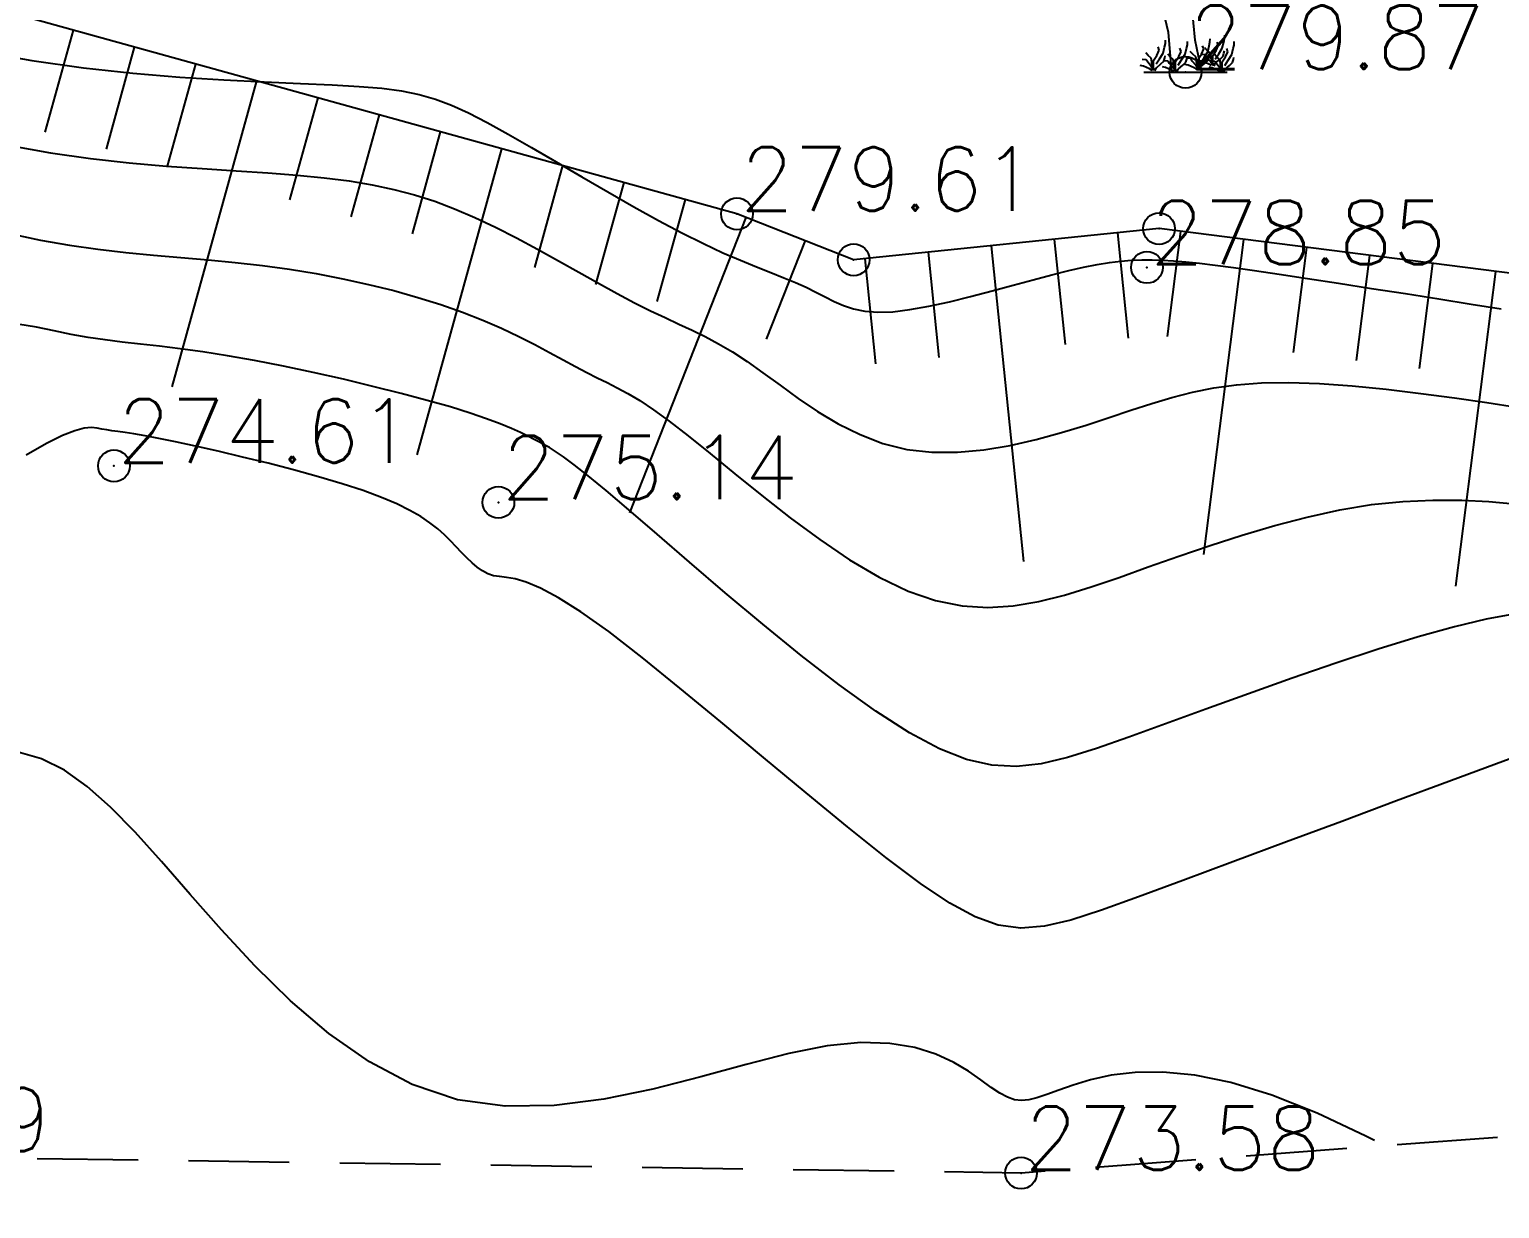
# Model space of a CAD drawing. Header units: millimetres. Extents: x 524954 to 526204, y 9523489 to 9524010.
# Drawn here: x 525149.48 to 525172.63, y 9523723.92 to 9523742.49 of the extents above; entities that cross this region are included whole.
import ezdxf

# ---------------------------------------------------------------- set-up
doc = ezdxf.new("R2010")
doc.units = ezdxf.units.MM
doc.header["$PDMODE"] = 32
doc.header["$PDSIZE"] = 0.5
doc.linetypes.add('ACAD_ISO12W100', pattern=[21, 12, -3, 0, -3, 0, -3])
doc.linetypes.add('CACHE2', pattern=[4.7625, 3.175, -1.5875])
for name, color, linetype in [('Arbre', 34, 'ACAD_ISO12W100'), ('Borde_Piste', 7, 'CACHE2'), ('CN_01_00', 3, 'Continuous'), ('CN_02_00', 4, 'Continuous'), ('CN_05_00', 6, 'Continuous'), ('Haut_Talus', 30, 'Continuous'), ('Talus', 2, 'Continuous'), ('TopoAlt', 3, 'Continuous'), ('TOPOJIS', 7, 'Continuous')]:
    doc.layers.add(name, color=color, linetype=linetype)
doc.styles.add('Simplex 1.0', font='Simplex.shx', dxfattribs={"width": 0.99, "height": 1})

# ---------------------------------------------------------------- blocks, each defined once
blk = doc.blocks.new('TCPOINT M')
at = {"color": 0}
blk.add_point((0, 0), dxfattribs=at)
at = {"layer": 'TopoAlt', "style": 'Simplex 1.0', "width": 0.99}
blk.add_attdef('ALT', (0.15, 0.15), '', height=1, dxfattribs=at)
blk = doc.blocks.new('v088')
at = {"linetype": 'Continuous'}
for p, q in [((-0.268, 0.628), (-0.412, 1.235)), ((0.151, 0.506), (0.102, 1.053)), ((-0.213, 0), (-0.268, 0.628)), ((0.256, 0), (0.151, 0.506)), ((-0.654, 0), (0.654, 0))]:
    blk.add_line(p, q, dxfattribs=at)
at = {"color": 3, "linetype": 'Continuous'}
for p, q in [((-0.317, 0.454), (-0.315, 0.507)), ((0.029, 0.435), (0.031, 0.488)), ((0.373, 0.416), (0.385, 0.474)), ((0.385, 0.474), (0.387, 0.526)), ((0.517, 0.426), (0.5, 0.476)), ((0.579, 0.38), (0.603, 0.474)), ((0.603, 0.474), (0.615, 0.531)), ((0.615, 0.531), (0.618, 0.584)), ((0.765, 0.43), (0.767, 0.483)), ((-0.587, 0.264), (-0.627, 0.308)), ((-0.541, 0.224), (-0.587, 0.264)), ((-0.502, 0.188), (-0.452, 0.267)), ((-0.452, 0.267), (-0.416, 0.349)), ((-0.416, 0.349), (-0.433, 0.399)), ((-0.409, 0.214), (-0.353, 0.303)), ((-0.353, 0.303), (-0.329, 0.397)), ((-0.329, 0.397), (-0.317, 0.454)), ((-0.327, 0.226), (-0.32, 0.26)), ((-0.24, 0.245), (-0.281, 0.288)), ((-0.195, 0.204), (-0.24, 0.245)), ((-0.156, 0.168), (-0.106, 0.248)), ((-0.106, 0.248), (-0.07, 0.329)), ((-0.07, 0.329), (-0.087, 0.38)), ((-0.063, 0.195), (-0.007, 0.284)), ((-0.007, 0.284), (0.017, 0.377)), ((0.017, 0.377), (0.029, 0.435)), ((0.019, 0.207), (0.026, 0.24)), ((0.115, 0.284), (0.075, 0.327)), ((0.161, 0.243), (0.115, 0.284)), ((0.173, 0.185), (0.161, 0.243)), ((0.2, 0.207), (0.25, 0.286)), ((0.238, 0.151), (0.293, 0.233)), ((0.25, 0.286), (0.286, 0.368)), ((0.315, 0.274), (0.25, 0.279)), ((0.286, 0.368), (0.269, 0.418)), ((0.293, 0.233), (0.349, 0.322)), ((0.346, 0.341), (0.305, 0.385)), ((0.337, 0.236), (0.315, 0.274)), ((0.397, 0.163), (0.337, 0.236)), ((0.392, 0.301), (0.346, 0.341)), ((0.349, 0.322), (0.373, 0.416)), ((0.361, 0.197), (0.375, 0.245)), ((0.375, 0.245), (0.382, 0.279)), ((0.404, 0.243), (0.392, 0.301)), ((0.409, 0.175), (0.404, 0.243)), ((0.428, 0.183), (0.43, 0.264)), ((0.43, 0.264), (0.481, 0.344)), ((0.495, 0.24), (0.454, 0.284)), ((0.469, 0.209), (0.524, 0.291)), ((0.481, 0.344), (0.517, 0.426)), ((0.541, 0.2), (0.495, 0.24)), ((0.524, 0.291), (0.579, 0.38)), ((0.546, 0.209), (0.591, 0.255)), ((0.579, 0.163), (0.63, 0.243)), ((0.591, 0.255), (0.606, 0.303)), ((0.606, 0.303), (0.613, 0.337)), ((0.63, 0.243), (0.666, 0.325)), ((0.666, 0.325), (0.649, 0.375)), ((0.673, 0.19), (0.728, 0.279)), ((0.728, 0.279), (0.752, 0.373)), ((0.752, 0.373), (0.765, 0.43)), ((0.755, 0.202), (0.762, 0.236)), ((-0.661, 0.096), (-0.712, 0.106)), ((-0.618, 0.197), (-0.683, 0.202)), ((-0.567, 0.053), (-0.661, 0.096)), ((-0.596, 0.159), (-0.618, 0.197)), ((-0.536, 0.087), (-0.596, 0.159)), ((-0.527, 0.031), (-0.567, 0.053)), ((-0.529, 0.166), (-0.541, 0.224)), ((-0.5, 0.031), (-0.536, 0.087)), ((-0.524, 0.099), (-0.529, 0.166)), ((-0.505, 0.106), (-0.502, 0.188)), ((-0.5, 0.036), (-0.505, 0.106)), ((-0.483, 0.022), (-0.459, 0.072)), ((-0.464, 0.132), (-0.409, 0.214)), ((-0.459, 0.072), (-0.387, 0.132)), ((-0.387, 0.132), (-0.341, 0.178)), ((-0.315, 0.077), (-0.365, 0.087)), ((-0.341, 0.178), (-0.327, 0.226)), ((-0.272, 0.178), (-0.337, 0.183)), ((-0.221, 0.034), (-0.315, 0.077)), ((-0.25, 0.139), (-0.272, 0.178)), ((-0.19, 0.067), (-0.25, 0.139)), ((-0.18, 0.012), (-0.221, 0.034)), ((-0.183, 0.147), (-0.195, 0.204)), ((-0.154, 0.012), (-0.19, 0.067)), ((-0.178, 0.079), (-0.183, 0.147)), ((-0.159, 0.087), (-0.156, 0.168)), ((-0.154, 0.017), (-0.159, 0.087)), ((-0.137, 0.002), (-0.113, 0.053)), ((-0.118, 0.113), (-0.063, 0.195)), ((-0.113, 0.053), (-0.041, 0.113)), ((-0.041, 0.113), (0.005, 0.159)), ((0.041, 0.115), (-0.01, 0.125)), ((0.005, 0.159), (0.019, 0.207)), ((0.084, 0.216), (0.019, 0.221)), ((0.135, 0.072), (0.041, 0.115)), ((0.106, 0.178), (0.084, 0.216)), ((0.166, 0.106), (0.106, 0.178)), ((0.175, 0.05), (0.135, 0.072)), ((0.202, 0.05), (0.166, 0.106)), ((0.178, 0.118), (0.173, 0.185)), ((0.197, 0.125), (0.2, 0.207)), ((0.202, 0.055), (0.197, 0.125)), ((0.219, 0.041), (0.243, 0.091)), ((0.272, 0.173), (0.221, 0.183)), ((0.243, 0.091), (0.315, 0.151)), ((0.365, 0.13), (0.272, 0.173)), ((0.315, 0.151), (0.361, 0.197)), ((0.406, 0.108), (0.365, 0.13)), ((0.421, 0.072), (0.37, 0.082)), ((0.433, 0.108), (0.397, 0.163)), ((0.464, 0.173), (0.399, 0.178)), ((0.514, 0.029), (0.421, 0.072)), ((0.433, 0.113), (0.428, 0.183)), ((0.45, 0.099), (0.474, 0.149)), ((0.486, 0.135), (0.464, 0.173)), ((0.474, 0.149), (0.546, 0.209)), ((0.546, 0.063), (0.486, 0.135)), ((0.555, 0.007), (0.514, 0.029)), ((0.553, 0.142), (0.541, 0.2)), ((0.582, 0.007), (0.546, 0.063)), ((0.558, 0.075), (0.553, 0.142)), ((0.577, 0.082), (0.579, 0.163)), ((0.582, 0.012), (0.577, 0.082)), ((0.599, -0.002), (0.623, 0.048)), ((0.618, 0.108), (0.673, 0.19)), ((0.623, 0.048), (0.695, 0.108)), ((0.695, 0.108), (0.74, 0.154)), ((0.74, 0.154), (0.755, 0.202))]:
    blk.add_line(p, q, dxfattribs=at)

msp = doc.modelspace()

# ---------------------------------------------------------------- linework, layer by layer
at = {"layer": 'Borde_Piste', "ltscale": 0.5, "flags": 128}
msp.add_lwpolyline([(525212.973, 9523742.341), (525203.898, 9523734.41), (525194.217, 9523728.943), (525187.982, 9523726.885), (525179.245, 9523725.54), (525165.092, 9523724.478), (525145.1, 9523724.771), (525125.872, 9523724.052), (525107.126, 9523723.919), (525086.665, 9523725.819), (525067.313, 9523726.621)], dxfattribs=at)
at = {"layer": 'CN_01_00', "flags": 128}
for points, elevation in [([(525148.684, 9523742.148), (525149.516, 9523742.001), (525150.325, 9523741.888), (525151.104, 9523741.803), (525151.843, 9523741.741), (525152.535, 9523741.696), (525153.171, 9523741.664), (525153.744, 9523741.64), (525154.244, 9523741.618), (525154.668, 9523741.594), (525155.027, 9523741.563), (525155.336, 9523741.522), (525155.612, 9523741.467), (525155.869, 9523741.393), (525156.122, 9523741.297), (525156.388, 9523741.176), (525156.682, 9523741.024), (525157.015, 9523740.841), (525157.381, 9523740.632), (525157.772, 9523740.406), (525158.177, 9523740.17), (525158.587, 9523739.931), (525158.992, 9523739.699), (525159.384, 9523739.481), (525159.752, 9523739.285), (525160.089, 9523739.117), (525160.395, 9523738.974), (525160.673, 9523738.854), (525160.924, 9523738.75), (525161.151, 9523738.66), (525161.356, 9523738.58), (525161.541, 9523738.504), (525161.709, 9523738.43), (525161.862, 9523738.353), (525162.006, 9523738.278), (525162.149, 9523738.206), (525162.296, 9523738.143), (525162.456, 9523738.091), (525162.633, 9523738.055), (525162.836, 9523738.039), (525163.071, 9523738.045), (525163.342, 9523738.077), (525163.642, 9523738.131), (525163.964, 9523738.201), (525164.298, 9523738.283), (525164.635, 9523738.372), (525164.966, 9523738.462), (525165.284, 9523738.549), (525165.578, 9523738.627), (525165.842, 9523738.692), (525166.078, 9523738.745), (525166.291, 9523738.787), (525166.485, 9523738.818), (525166.664, 9523738.841), (525166.833, 9523738.855), (525166.995, 9523738.861), (525167.156, 9523738.862), (525167.321, 9523738.858), (525167.495, 9523738.848), (525167.686, 9523738.832), (525167.902, 9523738.809), (525168.15, 9523738.779), (525168.437, 9523738.74), (525168.77, 9523738.692), (525169.158, 9523738.635), (525169.603, 9523738.567), (525170.093, 9523738.493), (525170.612, 9523738.412), (525171.144, 9523738.329), (525171.672, 9523738.246), (525172.181, 9523738.164), (525172.654, 9523738.088)], 279), ([(525149.189, 9523739.271), (525149.651, 9523739.172), (525150.105, 9523739.092), (525150.552, 9523739.029), (525150.993, 9523738.979), (525151.43, 9523738.937), (525151.862, 9523738.9), (525152.291, 9523738.863), (525152.718, 9523738.822), (525153.145, 9523738.774), (525153.57, 9523738.715), (525153.993, 9523738.645), (525154.409, 9523738.565), (525154.817, 9523738.475), (525155.213, 9523738.377), (525155.593, 9523738.271), (525155.956, 9523738.157), (525156.297, 9523738.037), (525156.615, 9523737.912), (525156.91, 9523737.783), (525157.184, 9523737.654), (525157.436, 9523737.527), (525157.668, 9523737.404), (525157.881, 9523737.288), (525158.076, 9523737.182), (525158.255, 9523737.087), (525158.418, 9523737.005), (525158.575, 9523736.928), (525158.732, 9523736.848), (525158.9, 9523736.756), (525159.087, 9523736.644), (525159.302, 9523736.501), (525159.552, 9523736.321), (525159.848, 9523736.092), (525160.194, 9523735.812), (525160.583, 9523735.493), (525161.008, 9523735.149), (525161.457, 9523734.798), (525161.922, 9523734.456), (525162.393, 9523734.138), (525162.86, 9523733.862), (525163.313, 9523733.643), (525163.747, 9523733.494), (525164.163, 9523733.41), (525164.569, 9523733.385), (525164.969, 9523733.41), (525165.37, 9523733.478), (525165.777, 9523733.581), (525166.197, 9523733.712), (525166.635, 9523733.861), (525167.095, 9523734.024), (525167.575, 9523734.192), (525168.07, 9523734.361), (525168.575, 9523734.524), (525169.087, 9523734.676), (525169.6, 9523734.811), (525170.11, 9523734.923), (525170.613, 9523735.006), (525171.103, 9523735.057), (525171.578, 9523735.079), (525172.031, 9523735.076), (525172.458, 9523735.055), (525172.855, 9523735.02)], 277)]:
    msp.add_lwpolyline(points, dxfattribs=dict(at, elevation=elevation))
at = {"layer": 'CN_02_00', "flags": 128}
for points, elevation in [([(525149.167, 9523740.66), (525149.81, 9523740.547), (525150.439, 9523740.459), (525151.049, 9523740.391), (525151.636, 9523740.339), (525152.198, 9523740.298), (525152.731, 9523740.264), (525153.231, 9523740.231), (525153.694, 9523740.196), (525154.119, 9523740.155), (525154.51, 9523740.104), (525154.873, 9523740.044), (525155.214, 9523739.971), (525155.541, 9523739.885), (525155.858, 9523739.784), (525156.172, 9523739.666), (525156.49, 9523739.531), (525156.815, 9523739.377), (525157.146, 9523739.208), (525157.478, 9523739.03), (525157.806, 9523738.848), (525158.127, 9523738.668), (525158.437, 9523738.494), (525158.73, 9523738.331), (525159.003, 9523738.186), (525159.254, 9523738.061), (525159.485, 9523737.951), (525159.703, 9523737.851), (525159.912, 9523737.753), (525160.119, 9523737.652), (525160.329, 9523737.541), (525160.547, 9523737.412), (525160.778, 9523737.261), (525161.028, 9523737.083), (525161.296, 9523736.886), (525161.584, 9523736.679), (525161.889, 9523736.474), (525162.213, 9523736.281), (525162.556, 9523736.11), (525162.916, 9523735.971), (525163.293, 9523735.876), (525163.687, 9523735.83), (525164.093, 9523735.83), (525164.506, 9523735.868), (525164.92, 9523735.938), (525165.33, 9523736.031), (525165.73, 9523736.14), (525166.116, 9523736.258), (525166.481, 9523736.378), (525166.823, 9523736.492), (525167.149, 9523736.598), (525167.468, 9523736.694), (525167.791, 9523736.777), (525168.127, 9523736.844), (525168.486, 9523736.893), (525168.877, 9523736.923), (525169.31, 9523736.93), (525169.79, 9523736.913), (525170.307, 9523736.877), (525170.844, 9523736.824), (525171.387, 9523736.759), (525171.92, 9523736.688), (525172.427, 9523736.613), (525172.893, 9523736.541)], 278), ([(525172.849, 9523733.281), (525172.417, 9523733.201), (525171.916, 9523733.082), (525171.344, 9523732.922), (525170.714, 9523732.728), (525170.047, 9523732.508), (525169.36, 9523732.271), (525168.672, 9523732.027), (525168.002, 9523731.785), (525167.368, 9523731.555), (525166.79, 9523731.345), (525166.279, 9523731.165), (525165.825, 9523731.022), (525165.41, 9523730.926), (525165.018, 9523730.883), (525164.632, 9523730.902), (525164.234, 9523730.991), (525163.807, 9523731.158), (525163.334, 9523731.411), (525162.804, 9523731.753), (525162.23, 9523732.166), (525161.631, 9523732.63), (525161.025, 9523733.121), (525160.432, 9523733.619), (525159.871, 9523734.1), (525159.359, 9523734.542), (525158.917, 9523734.924), (525158.558, 9523735.229), (525158.275, 9523735.462), (525158.056, 9523735.635), (525157.889, 9523735.759), (525157.762, 9523735.845), (525157.664, 9523735.905), (525157.583, 9523735.948), (525157.506, 9523735.988), (525157.422, 9523736.032), (525157.325, 9523736.083), (525157.208, 9523736.141), (525157.065, 9523736.206), (525156.889, 9523736.279), (525156.675, 9523736.359), (525156.416, 9523736.447), (525156.105, 9523736.544), (525155.739, 9523736.648), (525155.329, 9523736.758), (525154.885, 9523736.869), (525154.42, 9523736.98), (525153.946, 9523737.087), (525153.476, 9523737.186), (525153.021, 9523737.276), (525152.595, 9523737.352), (525152.206, 9523737.414), (525151.851, 9523737.462), (525151.525, 9523737.501), (525151.223, 9523737.535), (525150.938, 9523737.567), (525150.666, 9523737.6), (525150.4, 9523737.638), (525150.135, 9523737.685), (525149.865, 9523737.741), (525149.586, 9523737.799), (525149.293, 9523737.848)], 276), ([(525170.66, 9523724.989), (525170.523, 9523725.059), (525169.755, 9523725.42), (525169.04, 9523725.708), (525168.398, 9523725.906), (525167.828, 9523726.022), (525167.327, 9523726.07), (525166.89, 9523726.065), (525166.512, 9523726.019), (525166.188, 9523725.948), (525165.915, 9523725.864), (525165.687, 9523725.782), (525165.499, 9523725.714), (525165.343, 9523725.663), (525165.212, 9523725.632), (525165.097, 9523725.622), (525164.988, 9523725.634), (525164.879, 9523725.672), (525164.76, 9523725.735), (525164.624, 9523725.827), (525164.461, 9523725.947), (525164.266, 9523726.083), (525164.031, 9523726.222), (525163.75, 9523726.35), (525163.417, 9523726.454), (525163.025, 9523726.52), (525162.568, 9523726.534), (525162.038, 9523726.483), (525161.434, 9523726.361), (525160.765, 9523726.188), (525160.047, 9523725.992), (525159.294, 9523725.8), (525158.52, 9523725.641), (525157.74, 9523725.541), (525156.968, 9523725.53), (525156.219, 9523725.634), (525155.505, 9523725.872), (525154.829, 9523726.228), (525154.19, 9523726.676), (525153.588, 9523727.19), (525153.024, 9523727.743), (525152.498, 9523728.312), (525152.008, 9523728.868), (525151.557, 9523729.388), (525151.141, 9523729.848), (525150.754, 9523730.243), (525150.385, 9523730.568), (525150.026, 9523730.823), (525149.667, 9523731.003), (525149.299, 9523731.106)], 274)]:
    msp.add_lwpolyline(points, dxfattribs=dict(at, elevation=elevation))
at = {"layer": 'CN_05_00', "elevation": 275, "flags": 128}
msp.add_lwpolyline([(525173.219, 9523731.158), (525172.577, 9523730.922), (525171.829, 9523730.645), (525171.007, 9523730.339), (525170.144, 9523730.018), (525169.274, 9523729.694), (525168.428, 9523729.379), (525167.641, 9523729.086), (525166.944, 9523728.829), (525166.361, 9523728.618), (525165.875, 9523728.461), (525165.459, 9523728.366), (525165.087, 9523728.338), (525164.732, 9523728.385), (525164.369, 9523728.513), (525163.969, 9523728.73), (525163.508, 9523729.041), (525162.965, 9523729.448), (525162.357, 9523729.932), (525161.706, 9523730.466), (525161.034, 9523731.025), (525160.365, 9523731.584), (525159.72, 9523732.118), (525159.124, 9523732.6), (525158.598, 9523733.006), (525158.161, 9523733.316), (525157.806, 9523733.539), (525157.522, 9523733.69), (525157.298, 9523733.784), (525157.123, 9523733.836), (525156.987, 9523733.86), (525156.877, 9523733.872), (525156.783, 9523733.887), (525156.695, 9523733.916), (525156.611, 9523733.961), (525156.528, 9523734.02), (525156.447, 9523734.089), (525156.365, 9523734.168), (525156.282, 9523734.253), (525156.196, 9523734.343), (525156.107, 9523734.436), (525156.011, 9523734.53), (525155.905, 9523734.624), (525155.783, 9523734.72), (525155.639, 9523734.817), (525155.467, 9523734.916), (525155.263, 9523735.017), (525155.02, 9523735.12), (525154.733, 9523735.227), (525154.4, 9523735.335), (525154.03, 9523735.445), (525153.636, 9523735.553), (525153.233, 9523735.658), (525152.831, 9523735.756), (525152.446, 9523735.847), (525152.09, 9523735.927), (525151.775, 9523735.994), (525151.512, 9523736.047), (525151.297, 9523736.088), (525151.122, 9523736.119), (525150.982, 9523736.141), (525150.868, 9523736.158), (525150.775, 9523736.171), (525150.694, 9523736.184), (525150.618, 9523736.197), (525150.541, 9523736.211), (525150.452, 9523736.219), (525150.338, 9523736.209), (525150.19, 9523736.171), (525149.996, 9523736.094), (525149.744, 9523735.969), (525149.425, 9523735.784)], dxfattribs=at)
at = {"layer": 'Haut_Talus', "flags": 128}
msp.add_lwpolyline([(525196.209, 9523734.666), (525185.666, 9523736.075), (525174.732, 9523738.405), (525167.266, 9523739.353), (525162.456, 9523738.862), (525160.617, 9523739.586), (525160.617, 9523739.586), (525148.449, 9523742.953), (525140.268, 9523745.585), (525128.783, 9523751.058), (525115.061, 9523754.312), (525099.667, 9523759.924), (525089.678, 9523759.911), (525072.881, 9523765.307), (525051.318, 9523770.478), (525037.439, 9523773.912), (525026.483, 9523776.419), (525009.07, 9523781.626), (524998.873, 9523783.305), (524985.831, 9523787.803), (524969.54, 9523790.743)], dxfattribs=at)
at = {"layer": 'Talus'}
for p, q in [((525150.163, 9523742.479), (525149.718, 9523740.872)), ((525151.127, 9523742.212), (525150.682, 9523740.606)), ((525152.09, 9523741.945), (525151.646, 9523740.339)), ((525153.054, 9523741.679), (525151.721, 9523736.86)), ((525154.018, 9523741.412), (525153.574, 9523739.806)), ((525154.982, 9523741.145), (525154.537, 9523739.539)), ((525155.946, 9523740.879), (525155.501, 9523739.272)), ((525156.909, 9523740.612), (525155.576, 9523735.793)), ((525157.873, 9523740.345), (525157.429, 9523738.739)), ((525158.837, 9523740.079), (525158.393, 9523738.472)), ((525159.801, 9523739.812), (525159.356, 9523738.206)), ((525160.759, 9523739.53), (525158.928, 9523734.877)), ((525166.611, 9523739.286), (525166.78, 9523737.628)), ((525167.605, 9523739.31), (525167.395, 9523737.656)), ((525161.69, 9523739.164), (525161.08, 9523737.613)), ((525163.627, 9523738.981), (525163.796, 9523737.323)), ((525164.622, 9523739.083), (525165.129, 9523734.109)), ((525165.616, 9523739.184), (525165.785, 9523737.526)), ((525168.597, 9523739.184), (525167.967, 9523734.223)), ((525169.589, 9523739.058), (525169.379, 9523737.404)), ((525162.632, 9523738.88), (525162.801, 9523737.222)), ((525170.581, 9523738.932), (525170.371, 9523737.278)), ((525171.573, 9523738.806), (525171.363, 9523737.152)), ((525172.565, 9523738.68), (525171.936, 9523733.72))]:
    msp.add_line(p, q, dxfattribs=at)

# ---------------------------------------------------------------- block references
at = {"layer": 'Arbre'}
msp.add_blockref('v088', (525167.682, 9523741.815), dxfattribs=at)
at = {"layer": 'TOPOJIS'}
ref = msp.add_blockref('TCPOINT M', (525167.682, 9523741.815, 279.87), dxfattribs=at)
ref.add_attrib('ALT', '279.87', (525167.732, 9523741.865, 279.87), dxfattribs={"layer": 'TopoAlt', "height": 1, "style": 'Simplex 1.0', "width": 0.99})
ref = msp.add_blockref('TCPOINT M', (525160.617, 9523739.586, 279.61), dxfattribs=at)
ref.add_attrib('ALT', '279.61', (525160.667, 9523739.636, 279.61), dxfattribs={"layer": 'TopoAlt', "height": 1, "style": 'Simplex 1.0', "width": 0.99})
ref = msp.add_blockref('TCPOINT M', (525167.074, 9523738.742, 278.85), dxfattribs=at)
ref.add_attrib('ALT', '278.85', (525167.124, 9523738.792, 278.85), dxfattribs={"layer": 'TopoAlt', "height": 1, "style": 'Simplex 1.0', "width": 0.99})
for p in [(525167.266, 9523739.353, 279.38), (525162.456, 9523738.862, 279.45)]:
    msp.add_blockref('TCPOINT M', p, dxfattribs=at)
ref = msp.add_blockref('TCPOINT M', (525150.807, 9523735.617, 274.61), dxfattribs=at)
ref.add_attrib('ALT', '274.61', (525150.857, 9523735.667, 274.61), dxfattribs={"layer": 'TopoAlt', "height": 1, "style": 'Simplex 1.0', "width": 0.99})
ref = msp.add_blockref('TCPOINT M', (525156.862, 9523735.042, 275.14), dxfattribs=at)
ref.add_attrib('ALT', '275.14', (525156.912, 9523735.092, 275.14), dxfattribs={"layer": 'TopoAlt', "height": 1, "style": 'Simplex 1.0', "width": 0.99})
ref = msp.add_blockref('TCPOINT M', (525145.1, 9523724.771, 272.79), dxfattribs=at)
ref.add_attrib('ALT', '272.79', (525145.15, 9523724.821, 272.79), dxfattribs={"layer": 'TopoAlt', "height": 1, "style": 'Simplex 1.0', "width": 0.99})
ref = msp.add_blockref('TCPOINT M', (525165.092, 9523724.478, 273.58), dxfattribs=at)
ref.add_attrib('ALT', '273.58', (525165.142, 9523724.528, 273.58), dxfattribs={"layer": 'TopoAlt', "height": 1, "style": 'Simplex 1.0', "width": 0.99})

doc.saveas('drawing.dxf')
